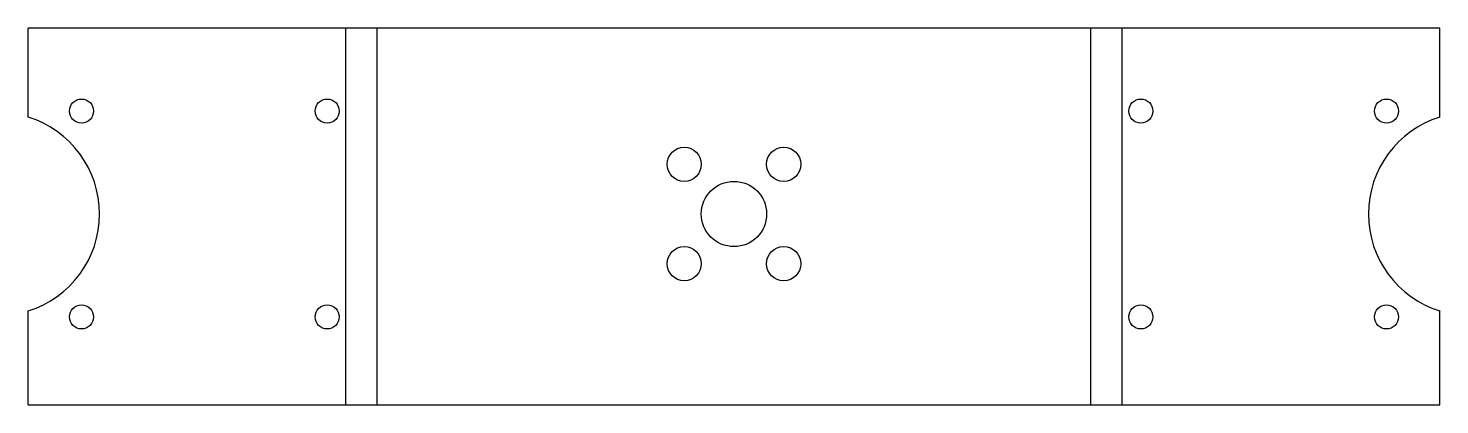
# Model space of a CAD drawing. Header units: millimetres. Extents: x 0 to 140, y 0 to 38.
import ezdxf

# ---------------------------------------------------------------- set-up
doc = ezdxf.new("R2010")
doc.units = ezdxf.units.MM
for name, color, linetype in [('ГИБ', 1, 'Continuous'), ('КОНТУР', 7, 'Continuous'), ('ОТВЕРСТИЯ', 3, 'Continuous'), ('ОТВЕРСТИЯ_ПОСЛЕ_ГИБА', 6, 'Continuous')]:
    doc.layers.add(name, color=color, linetype=linetype)

msp = doc.modelspace()

# ---------------------------------------------------------------- linework, layer by layer
at = {"layer": 'ГИБ'}
for p, q in [((31.61, 0), (31.61, 37.5)), ((34.74, 0), (34.74, 37.5)), ((105.74, 0), (105.74, 37.5)), ((108.88, 0), (108.88, 37.5))]:
    msp.add_line(p, q, dxfattribs=at)
at = {"layer": 'КОНТУР'}
for p, q in [((140.48, 37.5), (0, 37.5)), ((0, 28.64), (0, 37.5)), ((140.48, 28.64), (140.48, 37.5)), ((0, 0), (0, 9.36)), ((140.48, 0), (140.48, 9.36)), ((0, 0), (140.48, 0))]:
    msp.add_line(p, q, dxfattribs=at)
for centre, start, end in [((-3, 19), -72.7207, 72.7207), ((143.48, 19), 107.2793, 252.7207)]:
    msp.add_arc(centre, 10.1, start, end, dxfattribs=at)
at = {"layer": 'ОТВЕРСТИЯ'}
for centre, radius in [((5.3, 29.25), 1.2), ((135.18, 29.25), 1.2), ((65.29, 23.95), 1.7), ((75.19, 23.95), 1.7), ((70.24, 19), 3.25), ((65.29, 14.05), 1.7), ((75.19, 14.05), 1.7), ((5.3, 8.75), 1.2), ((135.18, 8.75), 1.2)]:
    msp.add_circle(centre, radius, dxfattribs=at)
at = {"layer": 'ОТВЕРСТИЯ_ПОСЛЕ_ГИБА'}
for centre in [(29.75, 29.25), (110.73, 29.25), (29.75, 8.75), (110.73, 8.75)]:
    msp.add_circle(centre, 1.2, dxfattribs=at)

doc.saveas('drawing.dxf')
